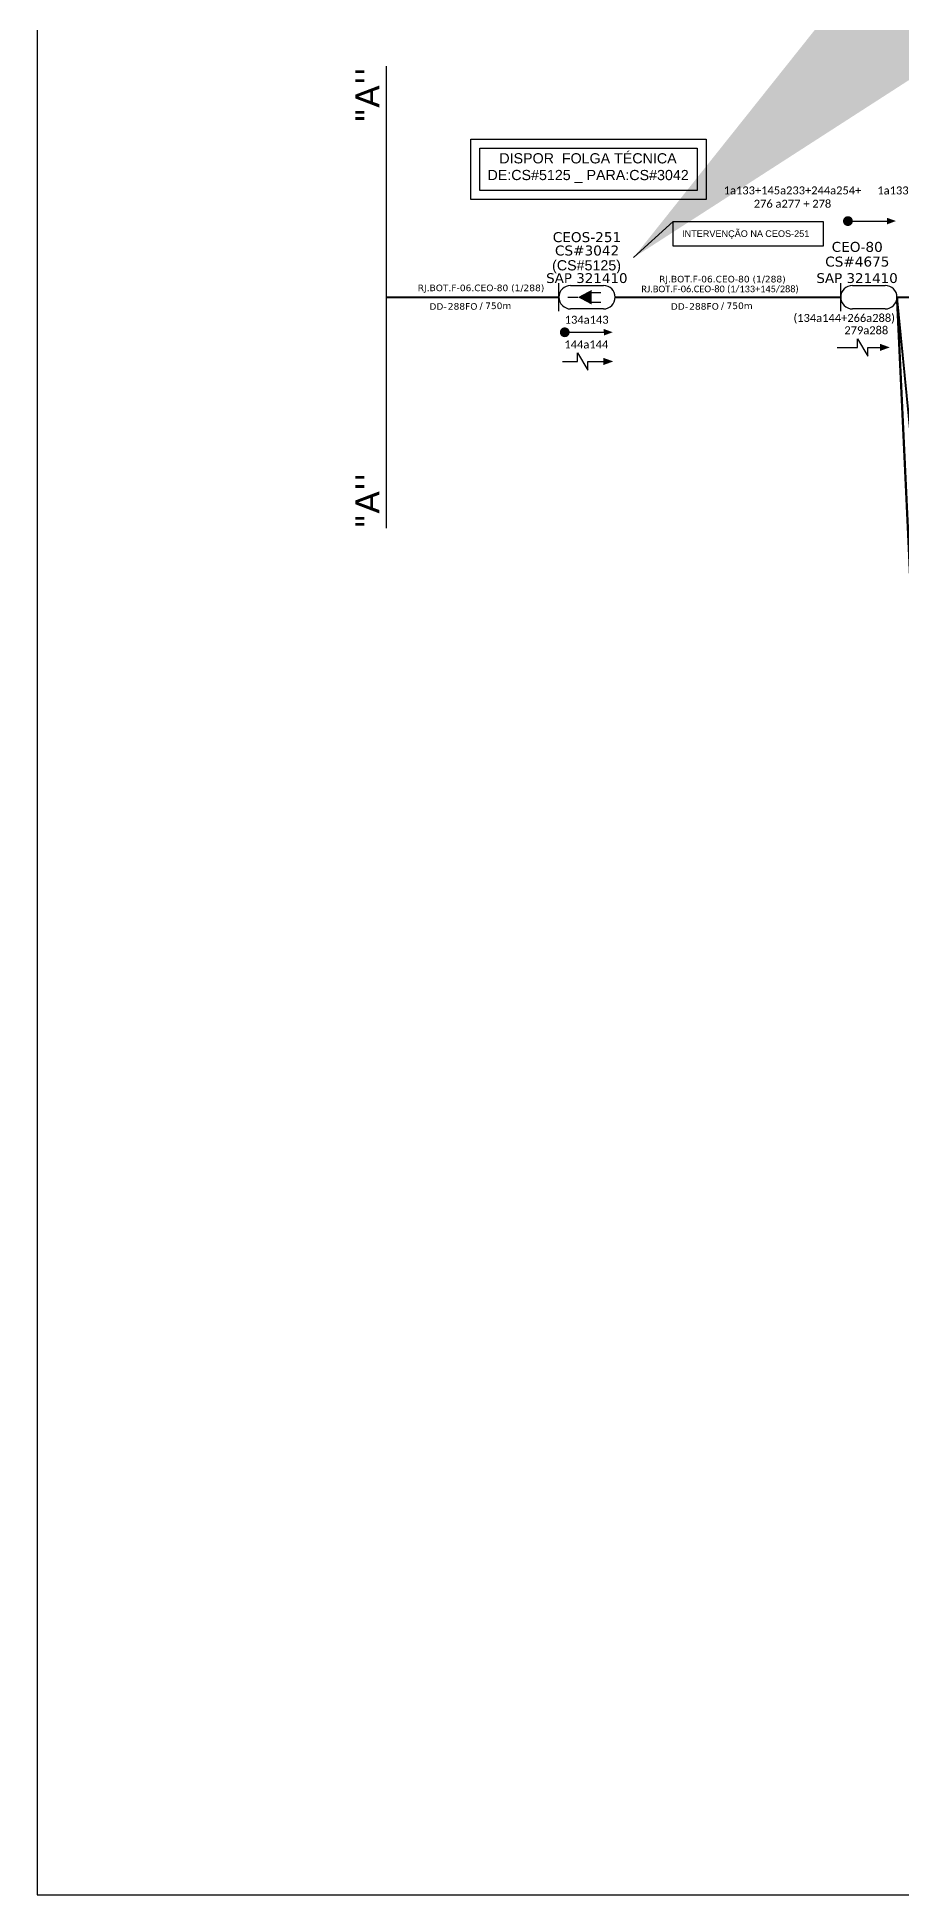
# Model space of a CAD drawing. Extents: x -95 to 749, y 705 to 1978.
# Drawn here: x -94.7 to 81.9, y 1383.5 to 1762.7 of the extents above; entities that cross this region are included whole.
import ezdxf
from ezdxf.enums import TextEntityAlignment as Align

# ---------------------------------------------------------------- set-up
doc = ezdxf.new("R2010")
doc.units = 0
for name, color, linetype in [('10.4-Postes', 1, 'Continuous'), ('20.4-CEO', 1, 'Continuous'), ('20.4-CEOS', 1, 'Continuous'), ('20.5-CABO AÉREO', 1, 'Continuous'), ('CEO', 1, 'Continuous'), ('SETA', 7, 'Continuous')]:
    doc.layers.add(name, color=color, linetype=linetype)
doc.layers.add('40.1-ETIQUETAS', color=1, linetype='Continuous', lineweight=20)
doc.styles.add('ARIAL', font='arial.ttf')
doc.styles.add('ROMANS', font='romans')
doc.styles.add('siredit', font='verdana.ttf')
doc.dimstyles.new('CL', dxfattribs={"dimtxt": 1, "dimasz": 2, "dimexe": 0.18, "dimexo": 0.0625, "dimgap": 0.09, "dimtad": 0, "dimdec": 0, "dimrnd": 1, "dimzin": 0, "dimdsep": 46, "dimtxsty": 'siredit', "dimblk": 'NONE', "dimcen": 0, "dimse1": 1, "dimse2": 1, "dimsd1": 1, "dimsd2": 1, "dimclrt": 7, "dimadec": 0, "dimazin": 0, "dimtfac": 1, "dimtdec": 0, "dimtofl": 0, "dimtmove": 0, "dimatfit": 3, "dimfxl": 0, "dimtolj": 1, "dimtzin": 0, "dimarcsym": 0})

# ---------------------------------------------------------------- blocks, each defined once
blk = doc.blocks.new('ETIQUETA_RS5F')
at = {"layer": '40.1-ETIQUETAS', "color": 0, "style": 'siredit'}
blk.add_text('/', height=1.5, dxfattribs=at).set_placement((1.58, -1.95), align=Align.MIDDLE_RIGHT)
for tag, p in [('ETIQUETA_R_PRIMARIA', (1.21, 4.1)), ('ETIQUETA_R_SECUNDARIA', (1.21, 2.1)), ('F_ATIVAS/F_MORTAS', (1.14, -4.24))]:
    blk.add_attdef(tag, text='', height=1.5, dxfattribs=at).set_placement(p, align=Align.MIDDLE_CENTER)
for tag, p in [('TIPO_CABO', (-6.58, -2.12)), ('CAP_CABO', (0.4, -2.09))]:
    blk.add_attdef(tag, text='', height=1.5, dxfattribs=at).set_placement(p, align=Align.MIDDLE_RIGHT)
blk.add_attdef('METROS', text='', height=1.5, dxfattribs=at).set_placement((2.14, -1.95), align=Align.MIDDLE_LEFT)
for tag, p in [('FUSÃO_1', (0.85, -8.39)), ('FUSÃO_2', (0.85, -10.6)), ('FUSÃO_3', (0.85, -12.93)), ('FUSÃO_4', (0.85, -15.14)), ('FUSÃO_5', (0.85, -17.16))]:
    blk.add_attdef(tag, text='', height=1.5, dxfattribs=at).set_placement(p, align=Align.CENTER)
blk = doc.blocks.new('_None')
blk = doc.blocks.new('*U73')
at = {"color": 3}
blk.add_lwpolyline([(0.0000405, 0.000041), (0.0001936, 0.000041), (0.0001936, 0.0000158), (0.0000405, 0.0000158)], close=True, dxfattribs=at)
at = {"color": 3, "style": 'ARIAL'}
blk.add_attdef('SERVIÇO_EM_EMENDA_EXIST', text='', height=0.00000666, dxfattribs=at).set_placement((0.0001321, 0.0000254), align=Align.RIGHT)
blk.add_attdef('FID', (0.0001344, 0.0000254), '', height=0.00000666, dxfattribs=at)
at = {"layer": '10.4-Postes', "lineweight": 0, "style": 'ROMANS'}
for tag, p, flags in [('ID_ATIVIDADE', (-0.0000068, -0.0000086), 3), ('QTDE', (-0.000006, -0.000014), 3), ('FATOR', (-0.0000019, -0.0000113), 1)]:
    blk.add_attdef(tag, p, '', height=0.00000209, dxfattribs=dict(at, flags=flags))
at = {"color": 3}
blk.add_leader([(-0.0000002, 0.0000042), (0.0000405, 0.000041)], dimstyle='CL', override={"dimgap": 0.09, "dimtad": 0}, dxfattribs=at)

msp = doc.modelspace()

# ---------------------------------------------------------------- linework, layer by layer
at = {"color": 7}
for p, q in [((14.22, 1712), (20.93, 1712)), ((20.93, 1707.21), (14.22, 1707.21))]:
    msp.add_line(p, q, dxfattribs=at)
msp.add_lwpolyline([(-94.74, 1383.52), (743.82, 1383.52), (743.82, 1977.52), (-94.74, 1977.52), (-94.74, 1383.52)])
at = {"color": 2}
msp.add_lwpolyline([(-23.44, 1756.73), (-23.44, 1662.47)], dxfattribs=at)
at = {"color": 1}
for points in [[(-6.15, 1741.86), (41.88, 1741.86), (41.88, 1729.57), (-6.15, 1729.57)], [(-4.31, 1740.01), (40.04, 1740.01), (40.04, 1731.41), (-4.31, 1731.41)]]:
    msp.add_lwpolyline(points, close=True, dxfattribs=at)
at = {"color": 0, "const_width": 1}
msp.add_lwpolyline([(70.36, 1725.13, 1), (71.36, 1725.14, 1)], format="xyb", close=True, dxfattribs=at)
at = {"color": 0}
for points in [[(70.86, 1725.14), (78.84, 1725.14)], [(72.84, 1699.34), (72.84, 1701.11), (74.96, 1697.58), (74.96, 1699.34)]]:
    msp.add_lwpolyline(points, dxfattribs=at)
at = {"color": 7}
for points in [[(11.82, 1706.72), (11.82, 1712.49)], [(13.02, 1702.44), (21, 1702.44)], [(15.61, 1696.49), (15.61, 1698.26), (17.72, 1694.72), (17.72, 1696.49)]]:
    msp.add_lwpolyline(points, dxfattribs=at)
at = {"color": 7, "const_width": 1}
msp.add_lwpolyline([(12.52, 1702.44, 1), (13.52, 1702.44, 1)], format="xyb", close=True, dxfattribs=at)
at = {"color": 7}
for centre, start, end in [((14.22, 1709.6), 90, 270), ((20.93, 1709.6), 270, 90)]:
    msp.add_arc(centre, 2.39, start, end, dxfattribs=at)
at = {"layer": '20.4-CEOS', "color": 5}
for p, q in [((71.78, 1712), (78.49, 1712)), ((78.49, 1707.21), (71.78, 1707.21))]:
    msp.add_line(p, q, dxfattribs=at)
at = {"layer": '20.4-CEOS', "color": 7}
msp.add_lwpolyline([(15.72, 1709.6, 0, 2.95, 0), (18.49, 1709.6, 2.95, 2.95, 0)], format="xyseb", dxfattribs=at)
for points in [[(18.37, 1710.55), (20.41, 1710.55)], [(13.68, 1709.6), (15.72, 1709.6)], [(18.37, 1708.56), (20.41, 1708.56)]]:
    msp.add_lwpolyline(points, dxfattribs=at)
at = {"layer": '20.4-CEOS', "color": 5}
msp.add_lwpolyline([(69.38, 1706.72), (69.38, 1712.49)], dxfattribs=at)
for centre, start, end in [((71.78, 1709.6), 90, 270), ((78.49, 1709.6), 270, 90)]:
    msp.add_arc(centre, 2.39, start, end, dxfattribs=at)
at = {"layer": '20.5-CABO AÉREO', "color": 7, "ltscale": 8}
for points, const_width in [([(-23.44, 1709.6), (11.82, 1709.6)], 0.4), ([(23.32, 1709.6), (69.38, 1709.6)], 0.4), ([(80.88, 1709.6), (90.31, 1509.49), (142.81, 1509.49)], 0.469), ([(80.88, 1709.6), (85.31, 1664.6)], 0.4)]:
    msp.add_lwpolyline(points, dxfattribs=dict(at, const_width=const_width))
at = {"layer": '20.5-CABO AÉREO', "color": 5, "ltscale": 8, "const_width": 0.4}
msp.add_lwpolyline([(80.88, 1709.6), (130.88, 1709.6)], dxfattribs=at)
at = {"layer": 'SETA', "color": 0}
for points in [[(68.69, 1699.34), (72.84, 1699.34)], [(74.96, 1699.34), (78.15, 1699.34)]]:
    msp.add_lwpolyline(points, dxfattribs=at)
at = {"layer": 'SETA', "color": 7}
for points in [[(12.55, 1696.49), (15.61, 1696.49)], [(17.72, 1696.49), (20.91, 1696.49)]]:
    msp.add_lwpolyline(points, dxfattribs=at)
at = {"layer": 'SETA', "color": 0}
for points in [[(78.84, 1725.8), (80.67, 1725.15), (78.85, 1724.47)], [(77.39, 1700.09), (79.41, 1699.36), (77.39, 1698.62)]]:
    msp.add_solid(points, dxfattribs=at)
at = {"layer": 'SETA', "color": 7}
for points in [[(21, 1703.11), (22.83, 1702.45), (21.01, 1701.77)], [(20.91, 1697.22), (22.93, 1696.49), (20.91, 1695.75)]]:
    msp.add_solid(points, dxfattribs=at)

# ---------------------------------------------------------------- block references
at = {"color": 0, "lineweight": 0, "xscale": 199999.9999999376, "yscale": 199999.9999999367, "zscale": 199999.9999999376}
msp.add_blockref('*U73', (27.1, 1716.83), dxfattribs=at).add_auto_attribs({'SERVIÇO_EM_EMENDA_EXIST': 'INTERVENÇÃO NA', 'FID': 'CEOS-251'})
at = {"layer": '40.1-ETIQUETAS', "color": 7}
ref = msp.add_blockref('ETIQUETA_RS5F', (44.13, 1709.6), dxfattribs=dict(at, xscale=0.900000000000091, yscale=0.900000000000091, zscale=0.900000000000091))
ref.add_attrib('ETIQUETA_R_SECUNDARIA', 'RJ.BOT.F-06.CEO-80 (1/288)', dxfattribs={"color": 0, "height": 1.35, "style": 'siredit'}).set_placement((45.22, 1713.29), align=Align.MIDDLE_CENTER)
ref.add_attrib('TIPO_CABO', 'DD-', dxfattribs={"color": 0, "height": 1.35, "style": 'siredit'}).set_placement((38.2, 1707.7), align=Align.MIDDLE_RIGHT)
ref.add_attrib('CAP_CABO', '288FO', dxfattribs={"color": 0, "height": 1.35, "style": 'siredit'}).set_placement((44.49, 1707.72), align=Align.MIDDLE_RIGHT)
ref.add_attrib('METROS', '750m', dxfattribs={"color": 0, "height": 1.35, "style": 'siredit'}).set_placement((46.06, 1707.85), align=Align.MIDDLE_LEFT)
ref = msp.add_blockref('ETIQUETA_RS5F', (-5.17, 1709.6), dxfattribs=dict(at, xscale=0.900000000000091, yscale=0.900000000000091, zscale=0.900000000000091))
ref.add_attrib('ETIQUETA_R_SECUNDARIA', 'RJ.BOT.F-06.CEO-80 (1/288)', dxfattribs={"color": 0, "height": 1.35, "style": 'siredit'}).set_placement((-4.08, 1711.5), align=Align.MIDDLE_CENTER)
ref.add_attrib('TIPO_CABO', 'DD-', dxfattribs={"color": 0, "height": 1.35, "style": 'siredit'}).set_placement((-11.1, 1707.7), align=Align.MIDDLE_RIGHT)
ref.add_attrib('CAP_CABO', '288FO', dxfattribs={"color": 0, "height": 1.35, "style": 'siredit'}).set_placement((-4.81, 1707.72), align=Align.MIDDLE_RIGHT)
ref.add_attrib('METROS', '750m', dxfattribs={"color": 0, "height": 1.35, "style": 'siredit'}).set_placement((-3.24, 1707.85), align=Align.MIDDLE_LEFT)

# ---------------------------------------------------------------- texts
at = {"color": 7, "style": 'ARIAL'}
for s, height, p in [('DISPOR  FOLGA TÉCNICA', 2.0835, (-0.34, 1736.91)), ('DE:CS#5125 _ PARA:CS#3042', 2.0835, (-2.75, 1733.5)), ('(CS#5125)', 2.083, (10.44, 1715.07))]:
    msp.add_text(s, height=height, rotation=359.9867, dxfattribs=at).set_placement(p)
at = {"layer": '20.4-CEO', "color": 2, "style": 'siredit'}
for p in [(-27.31, 1750.86), (-27.31, 1668.03)]:
    msp.add_text('"A\'\'', height=4.924, rotation=90, dxfattribs=at).set_placement(p, align=Align.MIDDLE_CENTER)
at = {"layer": '20.4-CEOS', "color": 7, "style": 'siredit'}
for s, height, p in [('CS#3042', 2.028, (17.58, 1719.13)), ('SAP 321410', 2, (17.53, 1713.5))]:
    msp.add_text(s, height=height, dxfattribs=at).set_placement(p, align=Align.MIDDLE_CENTER)
at = {"layer": '20.4-CEOS', "color": 5, "style": 'siredit'}
for s, height, p in [('CS#4675', 2.028, (72.78, 1716.87)), ('SAP 321410', 2, (72.73, 1713.5))]:
    msp.add_text(s, height=height, dxfattribs=at).set_placement(p, align=Align.MIDDLE_CENTER)
at = {"layer": '40.1-ETIQUETAS', "color": 0, "char_height": 1.633, "attachment_point": 5, "style": 'ARIAL'}
for s, insert, width in [('\\C7;\\fCalibri|b0|i0|c0|p34;1a133+145a233+244a254+\\P276 a277 \\C1;+ 278', (59.54, 1730.03), 27.8947), ('\\C7;\\fCalibri|b0|i0|c0|p34;1a133+145a233+244a254+\\P276a277\\C1;+278', (90.92, 1730.02), 40.446), ('{\\fCalibri|b0|i0|c0|p34;(134a144+266a288)}', (70.1, 1705.19), 27.8947), ('{\\fCalibri|b0|i0|c0|p34;\\C1;279a288}', (74.61, 1702.84), 27.8947)]:
    msp.add_mtext(s, dxfattribs=dict(at, insert=insert, width=width))
at = {"layer": '40.1-ETIQUETAS', "color": 7}
for s, insert, char_height, width, attachment_point, style in [('{\\fCalibri|b0|i0|c0|p34;RJ.BOT.F-06.CEO-80 (1/133+145/288)}', (28.67, 1711.96), 1.35, 33.7679, 1, 'siredit'), ('{\\fCalibri|b0|i0|c0|p34;134a143}', (17.5, 1704.99), 1.633, 27.8947, 5, 'ARIAL'), ('{\\fCalibri|b0|i0|c0|p34;144a144}', (17.43, 1699.95), 1.633, 27.8947, 5, 'ARIAL')]:
    msp.add_mtext(s, dxfattribs=dict(at, insert=insert, char_height=char_height, width=width, attachment_point=attachment_point, style=style))
at = {"layer": 'CEO', "color": 7, "style": 'siredit'}
msp.add_text('CEOS-251', height=2.028, dxfattribs=at).set_placement((17.56, 1721.86), align=Align.MIDDLE_CENTER)
at = {"layer": 'CEO', "color": 5, "style": 'siredit'}
msp.add_text('CEO-80', height=2.028, dxfattribs=at).set_placement((72.76, 1719.87), align=Align.MIDDLE_CENTER)

doc.saveas('drawing.dxf')
